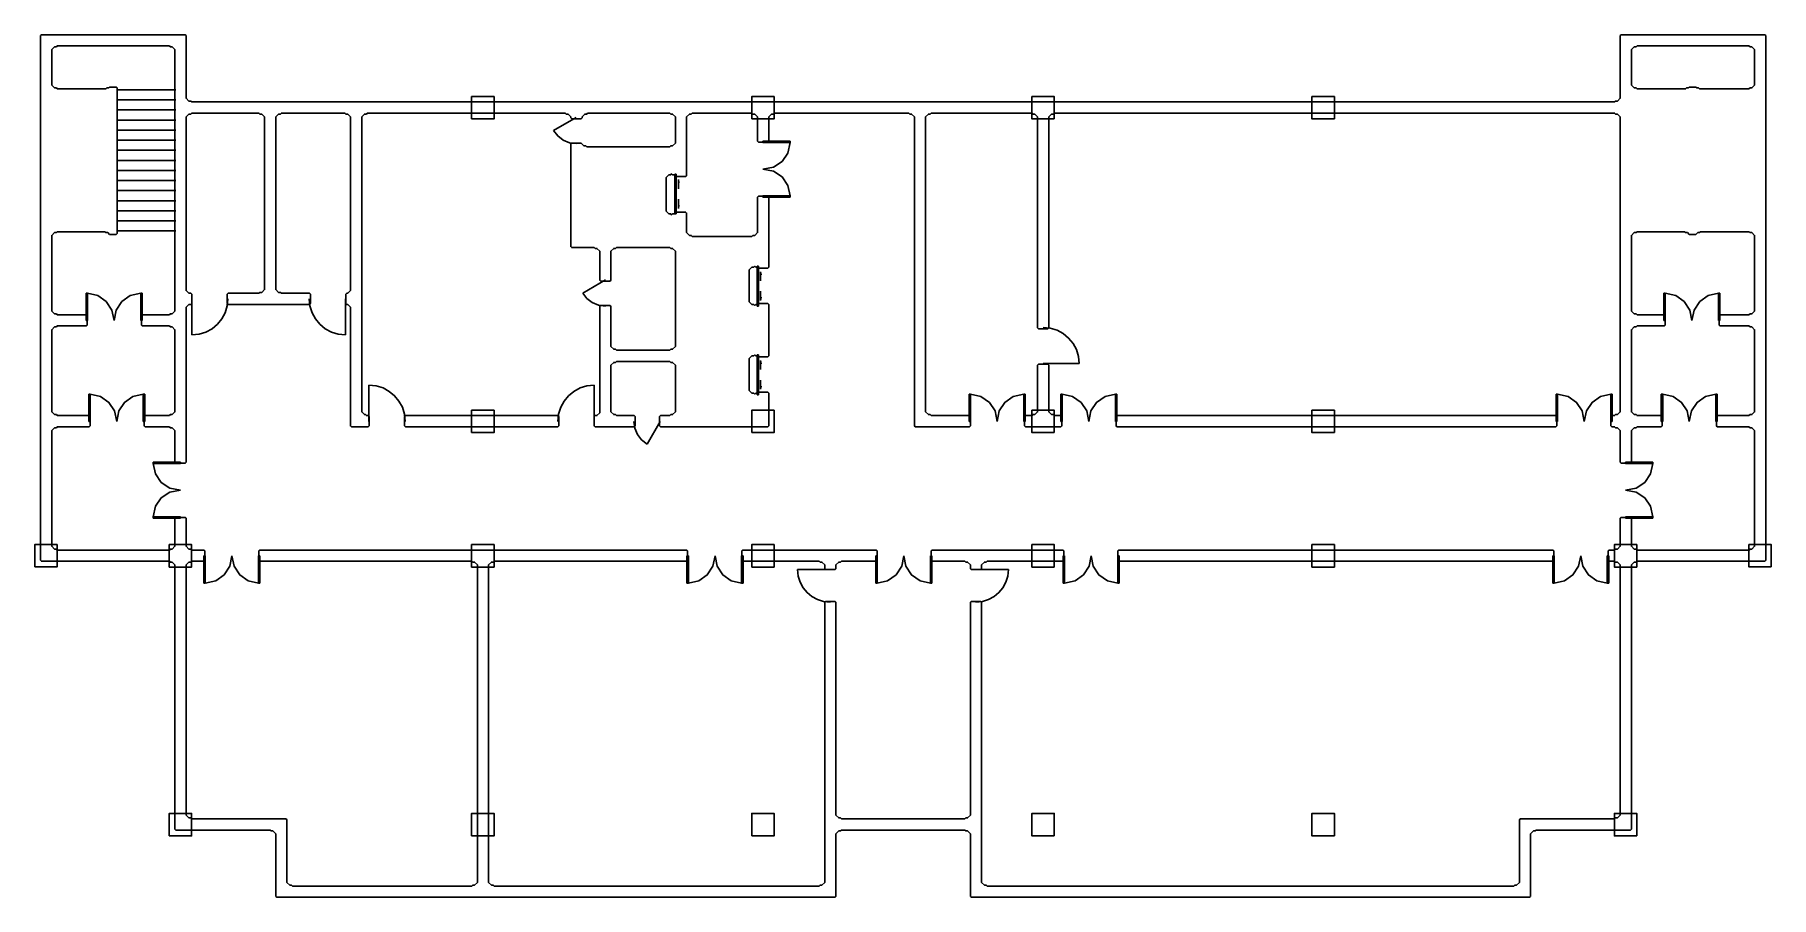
# Model space of a CAD drawing. Header units: metres. Extents: x 58650 to 105150, y 40655 to 63755.
import ezdxf

# ---------------------------------------------------------------- set-up
doc = ezdxf.new("R2010")
doc.units = ezdxf.units.M
for name, color, linetype in [('COL', 5, 'Continuous'), ('DOOR', 30, 'Continuous'), ('STAIR', 7, 'Continuous'), ('WALL', 8, 'Continuous')]:
    doc.layers.add(name, color=color, linetype=linetype)

msp = doc.modelspace()

# ---------------------------------------------------------------- linework, layer by layer
at = {"layer": 'COL'}
for points in [[(70350, 61500), (70950, 61500), (70950, 62100), (70350, 62100), (70350, 61500)], [(77850, 61500), (78450, 61500), (78450, 62100), (77850, 62100), (77850, 61500)], [(85950, 61500), (85950, 62100), (85350, 62100), (85350, 61500), (85950, 61500)], [(93450, 61500), (93450, 62100), (92850, 62100), (92850, 61500), (93450, 61500)], [(70350, 53100), (70950, 53100), (70950, 53700), (70350, 53700), (70350, 53100)], [(77850, 53100), (78450, 53100), (78450, 53700), (77850, 53700), (77850, 53100)], [(85950, 53100), (85950, 53700), (85350, 53700), (85350, 53100), (85950, 53100)], [(93450, 53100), (93450, 53700), (92850, 53700), (92850, 53100), (93450, 53100)], [(58650, 49502), (59250, 49502), (59250, 50102), (58650, 50102), (58650, 49502)], [(62250, 49500), (62850, 49500), (62850, 50100), (62250, 50100), (62250, 49500)], [(70350, 49500), (70950, 49500), (70950, 50100), (70350, 50100), (70350, 49500)], [(77850, 49500), (78450, 49500), (78450, 50100), (77850, 50100), (77850, 49500)], [(85950, 49500), (85950, 50100), (85350, 50100), (85350, 49500), (85950, 49500)], [(93450, 49500), (93450, 50100), (92850, 50100), (92850, 49500), (93450, 49500)], [(101550, 49500), (101550, 50100), (100950, 50100), (100950, 49500), (101550, 49500)], [(105150, 49502), (105150, 50102), (104550, 50102), (104550, 49502), (105150, 49502)], [(62250, 42300), (62850, 42300), (62850, 42900), (62250, 42900), (62250, 42300)], [(70350, 42300), (70950, 42300), (70950, 42900), (70350, 42900), (70350, 42300)], [(77850, 42300), (78450, 42300), (78450, 42900), (77850, 42900), (77850, 42300)], [(85950, 42300), (85950, 42900), (85350, 42900), (85350, 42300), (85950, 42300)], [(93450, 42300), (93450, 42900), (92850, 42900), (92850, 42300), (93450, 42300)], [(101550, 42300), (101550, 42900), (100950, 42900), (100950, 42300), (101550, 42300)]]:
    msp.add_lwpolyline(points, close=True, dxfattribs=at)
at = {"layer": 'DOOR'}
for points in [[(73150, 61540), (72544, 61190)], [(72544, 61190), (72656, 61044), (72800, 60934), (72967, 60864), (73150, 60840)], [(78150, 60903), (78881, 60903)], [(78150, 60903), (78150, 60865)], [(78150, 60865), (78881, 60865)], [(78150, 60153), (78430, 60209), (78660, 60361), (78818, 60587), (78881, 60865)], [(78881, 60865), (78881, 60903)], [(75792, 60023), (75827, 60023)], [(75792, 59490), (75792, 60023)], [(75827, 59490), (75827, 60023)], [(78881, 59440), (78818, 59719), (78660, 59945), (78430, 60097), (78150, 60153)], [(75885, 59875), (75885, 59629)], [(75885, 59875), (75899, 59790)], [(75899, 59790), (75885, 59790)], [(75827, 59490), (75792, 59490)], [(75792, 58956), (75792, 59490)], [(75827, 58956), (75827, 59490)], [(75885, 59104), (75885, 59350)], [(75899, 59190), (75885, 59190)], [(75885, 59104), (75899, 59190)], [(78150, 59440), (78881, 59440)], [(78150, 59403), (78150, 59440)], [(78150, 59403), (78881, 59403)], [(78881, 59440), (78881, 59403)], [(75792, 58956), (75827, 58956)], [(77992, 57556), (78027, 57556)], [(77992, 57022), (77992, 57556)], [(78027, 57022), (78027, 57556)], [(78085, 57408), (78085, 57162)], [(78085, 57408), (78099, 57322)], [(78099, 57322), (78085, 57322)], [(60024, 56100), (60024, 56831)], [(60062, 56831), (60024, 56831)], [(60062, 56100), (60062, 56831)], [(60774, 56100), (60719, 56380), (60567, 56610), (60340, 56768), (60062, 56831)], [(61487, 56831), (61208, 56768), (60982, 56610), (60830, 56380), (60774, 56100)], [(61487, 56100), (61487, 56831)], [(61487, 56831), (61524, 56831)], [(61524, 56100), (61524, 56831)], [(73930, 57187), (73324, 56837)], [(73324, 56837), (73436, 56690), (73580, 56580), (73747, 56511), (73930, 56487)], [(78027, 57022), (77992, 57022)], [(77992, 56489), (77992, 57022)], [(78027, 56489), (78027, 57022)], [(78085, 56637), (78085, 56883)], [(102276, 56100), (102276, 56831)], [(102313, 56831), (102276, 56831)], [(102313, 56831), (102592, 56768), (102818, 56610), (102970, 56380), (103026, 56100)], [(102313, 56100), (102313, 56831)], [(103026, 56100), (103081, 56380), (103233, 56610), (103460, 56768), (103738, 56831)], [(103738, 56100), (103738, 56831)], [(103738, 56831), (103776, 56831)], [(103776, 56100), (103776, 56831)], [(62855, 56686), (62855, 55716)], [(62855, 55716), (63050, 55735), (63232, 55792), (63397, 55881), (63540, 56000), (63659, 56143), (63748, 56308), (63805, 56490), (63825, 56686)], [(66971, 55716), (66775, 55735), (66593, 55792), (66428, 55881), (66285, 56000), (66166, 56143), (66077, 56308), (66020, 56490), (66001, 56686)], [(66971, 56686), (66971, 55716)], [(77992, 56489), (78027, 56489)], [(78099, 56723), (78085, 56723)], [(78085, 56637), (78099, 56723)], [(60024, 56100), (60062, 56100)], [(61524, 56100), (61487, 56100)], [(86620, 54946), (86600, 55141), (86544, 55323), (86454, 55488), (86336, 55632), (86192, 55750), (86028, 55840), (85845, 55896), (85650, 55916)], [(102276, 56100), (102313, 56100)], [(103776, 56100), (103738, 56100)], [(77992, 55178), (78027, 55178)], [(77992, 54645), (77992, 55178)], [(78027, 54645), (78027, 55178)], [(78085, 55030), (78085, 54785)], [(78085, 55030), (78099, 54945)], [(78099, 54945), (78085, 54945)], [(85650, 54946), (86620, 54946)], [(78027, 54645), (77992, 54645)], [(77992, 54112), (77992, 54645)], [(78027, 54112), (78027, 54645)], [(78085, 54260), (78085, 54506)], [(60096, 53400), (60096, 54131)], [(60133, 54131), (60096, 54131)], [(60133, 54131), (60412, 54068), (60638, 53910), (60790, 53680), (60846, 53400)], [(60133, 53400), (60133, 54131)], [(60846, 53400), (60901, 53680), (61053, 53910), (61280, 54068), (61558, 54131)], [(61558, 53400), (61558, 54131)], [(61558, 54131), (61596, 54131)], [(61596, 53400), (61596, 54131)], [(67600, 53400), (67600, 54370)], [(67600, 54370), (67795, 54350), (67977, 54294), (68142, 54204), (68286, 54086), (68404, 53942), (68494, 53778), (68550, 53595), (68570, 53400)], [(73629, 54370), (73433, 54350), (73251, 54294), (73086, 54204), (72943, 54086), (72824, 53942), (72735, 53778), (72678, 53595), (72659, 53400)], [(73629, 53400), (73629, 54370)], [(77992, 54112), (78027, 54112)], [(78099, 54345), (78085, 54345)], [(78085, 54260), (78099, 54345)], [(83669, 53400), (83669, 54131)], [(83707, 54131), (83669, 54131)], [(83707, 53400), (83707, 54131)], [(84419, 53400), (84364, 53680), (84212, 53910), (83985, 54068), (83707, 54131)], [(85132, 54131), (84853, 54068), (84627, 53910), (84475, 53680), (84419, 53400)], [(85132, 53400), (85132, 54131)], [(85132, 54131), (85169, 54131)], [(85169, 53400), (85169, 54131)], [(86126, 53400), (86126, 54131)], [(86163, 54131), (86126, 54131)], [(86163, 53400), (86163, 54131)], [(86876, 53400), (86820, 53680), (86668, 53910), (86442, 54068), (86163, 54131)], [(87588, 54131), (87310, 54068), (87083, 53910), (86931, 53680), (86876, 53400)], [(87588, 53400), (87588, 54131)], [(87588, 54131), (87626, 54131)], [(87626, 53400), (87626, 54131)], [(99392, 53400), (99392, 54131)], [(99430, 54131), (99392, 54131)], [(99430, 53400), (99430, 54131)], [(100142, 53400), (100087, 53680), (99935, 53910), (99708, 54068), (99430, 54131)], [(100855, 54131), (100576, 54068), (100350, 53910), (100198, 53680), (100142, 53400)], [(100855, 53400), (100855, 54131)], [(100855, 54131), (100892, 54131)], [(100892, 53400), (100892, 54131)], [(102204, 53400), (102204, 54131)], [(102242, 54131), (102204, 54131)], [(102242, 53400), (102242, 54131)], [(102954, 53400), (102899, 53680), (102747, 53910), (102520, 54068), (102242, 54131)], [(103667, 54131), (103388, 54068), (103162, 53910), (103010, 53680), (102954, 53400)], [(103667, 53400), (103667, 54131)], [(103667, 54131), (103704, 54131)], [(103704, 53400), (103704, 54131)], [(60096, 53400), (60133, 53400)], [(61596, 53400), (61558, 53400)], [(75045, 52794), (74899, 52906), (74789, 53050), (74719, 53217), (74695, 53400)], [(75395, 53400), (75045, 52794)], [(83669, 53400), (83707, 53400)], [(85169, 53400), (85132, 53400)], [(86126, 53400), (86163, 53400)], [(87626, 53400), (87588, 53400)], [(99392, 53400), (99430, 53400)], [(100892, 53400), (100855, 53400)], [(102204, 53400), (102242, 53400)], [(103704, 53400), (103667, 53400)], [(62550, 52309), (61819, 52309)], [(61819, 52271), (61819, 52309)], [(62550, 52271), (61819, 52271)], [(62550, 51559), (62270, 51615), (62040, 51767), (61882, 51993), (61819, 52271)], [(62550, 52309), (62550, 52271)], [(101250, 52309), (101981, 52309)], [(101250, 52309), (101250, 52271)], [(101250, 52271), (101981, 52271)], [(101250, 51559), (101530, 51615), (101760, 51767), (101918, 51993), (101981, 52271)], [(101981, 52271), (101981, 52309)], [(61819, 50846), (61882, 51125), (62040, 51351), (62270, 51503), (62550, 51559)], [(101981, 50846), (101918, 51125), (101760, 51351), (101530, 51503), (101250, 51559)], [(62550, 50846), (61819, 50846)], [(61819, 50846), (61819, 50809)], [(62550, 50809), (61819, 50809)], [(62550, 50809), (62550, 50846)], [(101250, 50846), (101981, 50846)], [(101250, 50809), (101250, 50846)], [(101250, 50809), (101981, 50809)], [(101981, 50846), (101981, 50809)], [(63180, 49800), (63180, 49069)], [(63180, 49800), (63218, 49800)], [(63218, 49800), (63218, 49069)], [(63930, 49800), (63874, 49520), (63722, 49290), (63496, 49132), (63218, 49069)], [(64643, 49069), (64364, 49132), (64138, 49290), (63986, 49520), (63930, 49800)], [(64643, 49800), (64643, 49069)], [(64680, 49800), (64643, 49800)], [(64680, 49800), (64680, 49069)], [(76116, 49800), (76116, 49069)], [(76116, 49800), (76154, 49800)], [(76154, 49800), (76154, 49069)], [(76866, 49800), (76811, 49520), (76659, 49290), (76432, 49132), (76154, 49069)], [(77579, 49069), (77300, 49132), (77074, 49290), (76922, 49520), (76866, 49800)], [(77579, 49800), (77579, 49069)], [(77616, 49800), (77579, 49800)], [(77616, 49800), (77616, 49069)], [(81172, 49800), (81172, 49069)], [(81172, 49800), (81209, 49800)], [(81209, 49069), (81488, 49132), (81714, 49290), (81866, 49520), (81922, 49800)], [(81209, 49800), (81209, 49069)], [(81922, 49800), (81977, 49520), (82129, 49290), (82356, 49132), (82634, 49069)], [(82634, 49800), (82634, 49069)], [(82672, 49800), (82634, 49800)], [(82672, 49800), (82672, 49069)], [(86190, 49800), (86190, 49069)], [(86190, 49800), (86227, 49800)], [(86227, 49069), (86506, 49132), (86732, 49290), (86884, 49520), (86940, 49800)], [(86227, 49800), (86227, 49069)], [(86940, 49800), (86995, 49520), (87147, 49290), (87374, 49132), (87652, 49069)], [(87652, 49800), (87652, 49069)], [(87690, 49800), (87652, 49800)], [(87690, 49800), (87690, 49069)], [(99297, 49800), (99297, 49069)], [(99297, 49800), (99335, 49800)], [(99335, 49069), (99613, 49132), (99839, 49290), (99991, 49520), (100047, 49800)], [(99335, 49800), (99335, 49069)], [(100047, 49800), (100103, 49520), (100255, 49290), (100481, 49132), (100760, 49069)], [(100760, 49800), (100760, 49069)], [(100797, 49800), (100760, 49800)], [(100797, 49800), (100797, 49069)], [(79950, 49430), (79077, 49430)], [(79077, 49430), (79095, 49254), (79146, 49090), (79226, 48942), (79333, 48813), (79462, 48706), (79610, 48626), (79774, 48575), (79950, 48557)], [(83850, 49430), (84723, 49430)], [(84723, 49430), (84705, 49254), (84654, 49090), (84574, 48942), (84467, 48813), (84338, 48706), (84190, 48626), (84026, 48575), (83850, 48557)], [(63218, 49069), (63180, 49069)], [(64643, 49069), (64680, 49069)], [(76154, 49069), (76116, 49069)], [(77579, 49069), (77616, 49069)], [(81209, 49069), (81172, 49069)], [(82634, 49069), (82672, 49069)], [(86227, 49069), (86190, 49069)], [(87652, 49069), (87690, 49069)], [(99335, 49069), (99297, 49069)], [(100760, 49069), (100797, 49069)]]:
    msp.add_lwpolyline(points, dxfattribs=at)
at = {"layer": 'STAIR'}
for p, q in [((62430, 62280), (60840, 62280)), ((62430, 62010), (60840, 62010)), ((62430, 61740), (60840, 61740)), ((62430, 61470), (60840, 61470)), ((62430, 61200), (60840, 61200)), ((62430, 60930), (60840, 60930)), ((62430, 60660), (60840, 60660)), ((62430, 60390), (60840, 60390)), ((62430, 60120), (60840, 60120)), ((62430, 59850), (60840, 59850)), ((62430, 59580), (60840, 59580)), ((62430, 59310), (60840, 59310)), ((62430, 59040), (60840, 59040)), ((62430, 58770), (60840, 58770)), ((62430, 58500), (60840, 58500))]:
    msp.add_line(p, q, dxfattribs=at)
at = {"layer": 'WALL'}
for points in [[(65130, 40655), (65105, 40680), (65105, 42355), (65030, 42430), (64980, 42430), (64955, 42455), (62430, 42455), (62405, 42480), (62405, 49555), (62330, 49630), (62280, 49630), (62255, 49655), (58830, 49655), (58805, 49680), (58805, 63730), (58830, 63755), (62680, 63755), (62705, 63730), (62705, 62055), (62780, 61980), (62830, 61980), (62855, 61955), (100955, 61955), (100980, 61980), (101030, 61980), (101105, 62055), (101105, 63730), (101130, 63755), (104980, 63755), (105005, 63730), (105005, 49680), (104980, 49655), (101555, 49655), (101530, 49630), (101480, 49630), (101405, 49555), (101405, 42480), (101380, 42455), (98855, 42455), (98830, 42430), (98780, 42430), (98705, 42355), (98705, 40680), (98680, 40655), (83730, 40655), (83705, 40680), (83705, 42355), (83630, 42430), (83580, 42430), (83555, 42455), (80255, 42455), (80230, 42430), (80180, 42430), (80105, 42355), (80105, 40680), (80080, 40655)], [(65530, 40980), (65555, 40955), (70355, 40955), (70380, 40980), (70430, 40980), (70505, 41055), (70505, 49555), (70430, 49630), (70380, 49630), (70355, 49655), (64680, 49655), (64655, 49680), (64655, 49930), (64680, 49955), (76105, 49955), (76130, 49930), (76130, 49680), (76105, 49655), (70955, 49655), (70930, 49630), (70880, 49630), (70805, 49555), (70805, 41055), (70880, 40980), (70930, 40980), (70955, 40955), (79655, 40955), (79680, 40980), (79730, 40980), (79805, 41055), (79805, 48555), (79830, 48580), (80080, 48580), (80105, 48555), (80105, 42855), (80180, 42780), (80230, 42780), (80255, 42755), (83555, 42755), (83580, 42780), (83630, 42780), (83705, 42855), (83705, 48555), (83730, 48580), (83980, 48580), (84005, 48555), (84005, 41055), (84080, 40980), (84130, 40980), (84155, 40955), (98255, 40955), (98280, 40980), (98330, 40980), (98405, 41055), (98405, 42730), (98430, 42755), (100955, 42755), (100980, 42780), (101030, 42780), (101105, 42855), (101105, 49555), (101030, 49630), (100980, 49630), (100955, 49655), (100805, 49655), (100780, 49680), (100780, 49930), (100805, 49955), (100955, 49955), (100980, 49980), (101030, 49980), (101105, 50055), (101105, 50805), (101130, 50830), (101380, 50830), (101405, 50805), (101405, 50055), (101480, 49980), (101530, 49980), (101555, 49955), (104555, 49955), (104580, 49980), (104630, 49980), (104705, 50055), (104705, 53155), (104630, 53230), (104580, 53230), (104555, 53255), (103705, 53255), (103680, 53280), (103680, 53530), (103705, 53555), (104555, 53555), (104580, 53580), (104630, 53580), (104705, 53655), (104705, 55855), (104630, 55930), (104580, 55930), (104555, 55955), (103780, 55955), (103755, 55980), (103755, 56230), (103780, 56255), (104555, 56255), (104580, 56280), (104630, 56280), (104705, 56355), (104705, 58380), (104630, 58455), (104580, 58455), (104555, 58480), (103255, 58480), (103230, 58455), (103180, 58455), (103130, 58405), (102955, 58405), (102905, 58455), (102855, 58455), (102830, 58480), (101555, 58480), (101530, 58455), (101480, 58455), (101405, 58380), (101405, 56355), (101480, 56280), (101530, 56280), (101555, 56255), (102280, 56255), (102305, 56230), (102305, 55980), (102280, 55955), (101555, 55955), (101530, 55930), (101480, 55930), (101405, 55855), (101405, 53655), (101480, 53580), (101530, 53580), (101555, 53555), (102205, 53555), (102230, 53530), (102230, 53280), (102205, 53255), (101555, 53255), (101530, 53230), (101480, 53230), (101405, 53155), (101405, 52305), (101380, 52280), (101130, 52280), (101105, 52305), (101105, 53155), (101030, 53230), (100980, 53230), (100955, 53255), (100880, 53255), (100855, 53280), (100855, 53530), (100880, 53555), (100955, 53555), (100980, 53580), (101030, 53580), (101105, 53655), (101105, 61555), (101030, 61630), (100980, 61630), (100955, 61655), (85955, 61655), (85930, 61630), (85880, 61630), (85805, 61555), (85805, 55905), (85780, 55880), (85530, 55880), (85505, 55905), (85505, 61555), (85430, 61630), (85380, 61630), (85355, 61655), (82655, 61655), (82630, 61630), (82580, 61630), (82505, 61555), (82505, 53655), (82580, 53580), (82630, 53580), (82655, 53555), (83680, 53555), (83705, 53530), (83705, 53280), (83680, 53255), (82230, 53255), (82205, 53280), (82205, 61555), (82130, 61630), (82080, 61630), (82055, 61655), (78455, 61655), (78430, 61630), (78380, 61630), (78305, 61555), (78305, 60905), (78280, 60880), (78030, 60880), (78005, 60905), (78005, 61555), (77930, 61630), (77880, 61630), (77855, 61655), (76255, 61655), (76230, 61630), (76180, 61630), (76105, 61555), (76105, 59980), (76080, 59955), (75830, 59955), (75780, 60005), (75730, 60005), (75705, 60030), (75680, 60005), (75630, 60005), (75555, 59930), (75555, 59030), (75630, 58955), (75680, 58955), (75705, 58930), (75730, 58955), (75780, 58955), (75830, 59005), (76080, 59005), (76105, 58980), (76105, 58455), (76180, 58380), (76230, 58380), (76255, 58355), (77855, 58355), (77880, 58380), (77930, 58380), (78005, 58455), (78005, 59405), (78030, 59430), (78280, 59430), (78305, 59405), (78305, 57530), (78280, 57505), (78030, 57505), (78005, 57530), (77955, 57530), (77930, 57555), (77905, 57530), (77855, 57530), (77780, 57455), (77780, 56605), (77855, 56530), (77905, 56530), (77930, 56505), (77955, 56530), (78005, 56530), (78030, 56555), (78280, 56555), (78305, 56530), (78305, 55155), (78280, 55130), (78030, 55130), (78005, 55155), (77955, 55155), (77930, 55180), (77905, 55155), (77855, 55155), (77780, 55080), (77780, 54230), (77855, 54155), (77905, 54155), (77930, 54130), (77955, 54155), (78005, 54155), (78030, 54180), (78280, 54180), (78305, 54155), (78305, 53280), (78280, 53255), (75405, 53255), (75380, 53280), (75380, 53530), (75405, 53555), (75655, 53555), (75680, 53580), (75730, 53580), (75805, 53655), (75805, 54905), (75730, 54980), (75680, 54980), (75655, 55005), (74230, 55005), (74205, 54980), (74155, 54980), (74080, 54905), (74080, 53655), (74155, 53580), (74205, 53580), (74230, 53555), (74705, 53555), (74730, 53530), (74730, 53280), (74705, 53255), (73655, 53255), (73630, 53280), (73630, 53530), (73655, 53555), (73705, 53555), (73780, 53630), (73780, 56480), (73805, 56505), (74055, 56505), (74080, 56480), (74080, 55405), (74155, 55330), (74205, 55330), (74230, 55305), (75655, 55305), (75680, 55330), (75730, 55330), (75805, 55405), (75805, 57955), (75730, 58030), (75680, 58030), (75655, 58055), (74230, 58055), (74205, 58030), (74155, 58030), (74080, 57955), (74080, 57180), (74055, 57155), (73805, 57155), (73780, 57180), (73780, 57955), (73705, 58030), (73655, 58030), (73630, 58055), (73030, 58055), (73005, 58080), (73005, 60830), (73030, 60855), (73280, 60855), (73355, 60780), (73405, 60780), (73430, 60755), (75655, 60755), (75680, 60780), (75730, 60780), (75805, 60855), (75805, 61555), (75730, 61630), (75680, 61630), (75655, 61655), (73455, 61655), (73430, 61630), (73380, 61630), (73305, 61555), (73305, 61530), (73280, 61505), (73030, 61505), (73005, 61530), (73005, 61555), (72930, 61630), (72880, 61630), (72855, 61655), (67555, 61655), (67530, 61630), (67480, 61630), (67405, 61555), (67405, 53655), (67480, 53580), (67505, 53580), (67530, 53555), (67580, 53555), (67605, 53530), (67605, 53280), (67580, 53255), (67130, 53255), (67105, 53280), (67105, 56455), (67030, 56530), (67005, 56530), (66980, 56555), (66980, 56805), (67005, 56830), (67030, 56830), (67105, 56905), (67105, 61555), (67030, 61630), (66980, 61630), (66955, 61655), (65255, 61655), (65230, 61630), (65180, 61630), (65105, 61555), (65105, 56930), (65180, 56855), (65230, 56855), (65255, 56830), (66005, 56830), (66030, 56805), (66030, 56555), (66005, 56530), (63830, 56530), (63805, 56555), (63805, 56805), (63830, 56830), (64655, 56830), (64680, 56855), (64730, 56855), (64805, 56930), (64805, 61555), (64730, 61630), (64680, 61630), (64655, 61655), (62855, 61655), (62830, 61630), (62780, 61630), (62705, 61555), (62705, 56905), (62780, 56830), (62830, 56830), (62855, 56805), (62855, 56555), (62830, 56530), (62780, 56530), (62705, 56455), (62705, 52305), (62680, 52280), (62430, 52280), (62405, 52305), (62405, 53155), (62330, 53230), (62280, 53230), (62255, 53255), (61605, 53255), (61580, 53280), (61580, 53530), (61605, 53555), (62255, 53555), (62280, 53580), (62330, 53580), (62405, 53655), (62405, 55855), (62330, 55930), (62280, 55930), (62255, 55955), (61530, 55955), (61505, 55980), (61505, 56230), (61530, 56255), (62255, 56255), (62280, 56280), (62330, 56280), (62405, 56355), (62405, 63355), (62330, 63430), (62280, 63430), (62255, 63455), (59255, 63455), (59230, 63430), (59180, 63430), (59105, 63355), (59105, 62405), (59180, 62330), (59230, 62330), (59255, 62305), (60555, 62305), (60580, 62330), (60630, 62330), (60655, 62355), (60830, 62355), (60855, 62330), (60855, 58430), (60830, 58405), (60655, 58405), (60605, 58455), (60555, 58455), (60530, 58480), (59255, 58480), (59230, 58455), (59180, 58455), (59105, 58380), (59105, 56355), (59180, 56280), (59230, 56280), (59255, 56255), (60030, 56255), (60055, 56230), (60055, 55980), (60030, 55955), (59255, 55955), (59230, 55930), (59180, 55930), (59105, 55855), (59105, 53655), (59180, 53580), (59230, 53580), (59255, 53555), (60105, 53555), (60130, 53530), (60130, 53280), (60105, 53255), (59255, 53255), (59230, 53230), (59180, 53230), (59105, 53155), (59105, 50055), (59180, 49980), (59230, 49980), (59255, 49955), (62255, 49955), (62280, 49980), (62330, 49980), (62405, 50055), (62405, 50805), (62430, 50830), (62680, 50830), (62705, 50805), (62705, 50055), (62780, 49980), (62830, 49980), (62855, 49955), (63180, 49955), (63205, 49930), (63205, 49680), (63180, 49655), (62855, 49655), (62830, 49630), (62780, 49630), (62705, 49555), (62705, 42855), (62780, 42780), (62830, 42780), (62855, 42755), (65380, 42755), (65405, 42730), (65405, 41055), (65480, 40980)], [(101530, 62330), (101555, 62305), (102855, 62305), (102880, 62330), (102930, 62330), (102955, 62355), (103130, 62355), (103155, 62330), (103205, 62330), (103230, 62305), (104555, 62305), (104580, 62330), (104630, 62330), (104705, 62405), (104705, 63355), (104630, 63430), (104580, 63430), (104555, 63455), (101555, 63455), (101530, 63430), (101480, 63430), (101405, 63355), (101405, 62405), (101480, 62330)], [(85180, 53255), (85155, 53280), (85155, 53530), (85180, 53555), (85355, 53555), (85380, 53580), (85430, 53580), (85505, 53655), (85505, 54905), (85530, 54930), (85780, 54930), (85805, 54905), (85805, 53655), (85880, 53580), (85930, 53580), (85955, 53555), (86130, 53555), (86155, 53530), (86155, 53280), (86130, 53255)], [(68580, 53255), (68555, 53280), (68555, 53530), (68580, 53555), (72655, 53555), (72680, 53530), (72680, 53280), (72655, 53255)], [(87630, 53255), (87605, 53280), (87605, 53530), (87630, 53555), (99380, 53555), (99405, 53530), (99405, 53280), (99380, 53255)], [(79830, 49430), (79805, 49455), (79805, 49555), (79730, 49630), (79680, 49630), (79655, 49655), (77605, 49655), (77580, 49680), (77580, 49930), (77605, 49955), (81180, 49955), (81205, 49930), (81205, 49680), (81180, 49655), (80255, 49655), (80230, 49630), (80180, 49630), (80105, 49555), (80105, 49455), (80080, 49430)], [(83730, 49430), (83705, 49455), (83705, 49555), (83630, 49630), (83580, 49630), (83555, 49655), (82680, 49655), (82655, 49680), (82655, 49930), (82680, 49955), (86180, 49955), (86205, 49930), (86205, 49680), (86180, 49655), (84155, 49655), (84130, 49630), (84080, 49630), (84005, 49555), (84005, 49455), (83980, 49430)], [(87680, 49655), (87655, 49680), (87655, 49930), (87680, 49955), (99305, 49955), (99330, 49930), (99330, 49680), (99305, 49655)]]:
    msp.add_lwpolyline(points, close=True, dxfattribs=at)

doc.saveas('drawing.dxf')
